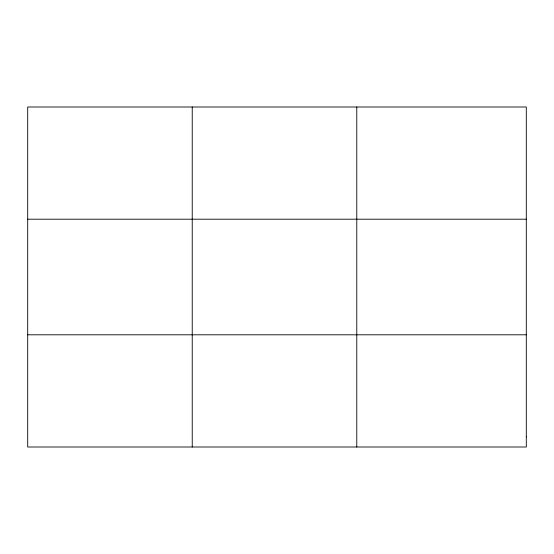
<?xml version="1.0" encoding="UTF-8"?>
<svg xmlns="http://www.w3.org/2000/svg" width="554" height="554" viewBox="0 0 554 554"><rect width="100%" height="100%" fill="white"/><g stroke="black" fill="none" stroke-linecap="round" stroke-linejoin="round"><path stroke-width="0.83" d="M192.238 447.002L192.238 106.998M356.776 447.002L356.776 106.998M27.7 219.197L526.3 219.197M27.7 334.803L526.3 334.803M526.3 436.801L526.3 447.002L27.7 447.002L27.7 106.998L526.3 106.998L526.3 436.801"/></g></svg>
